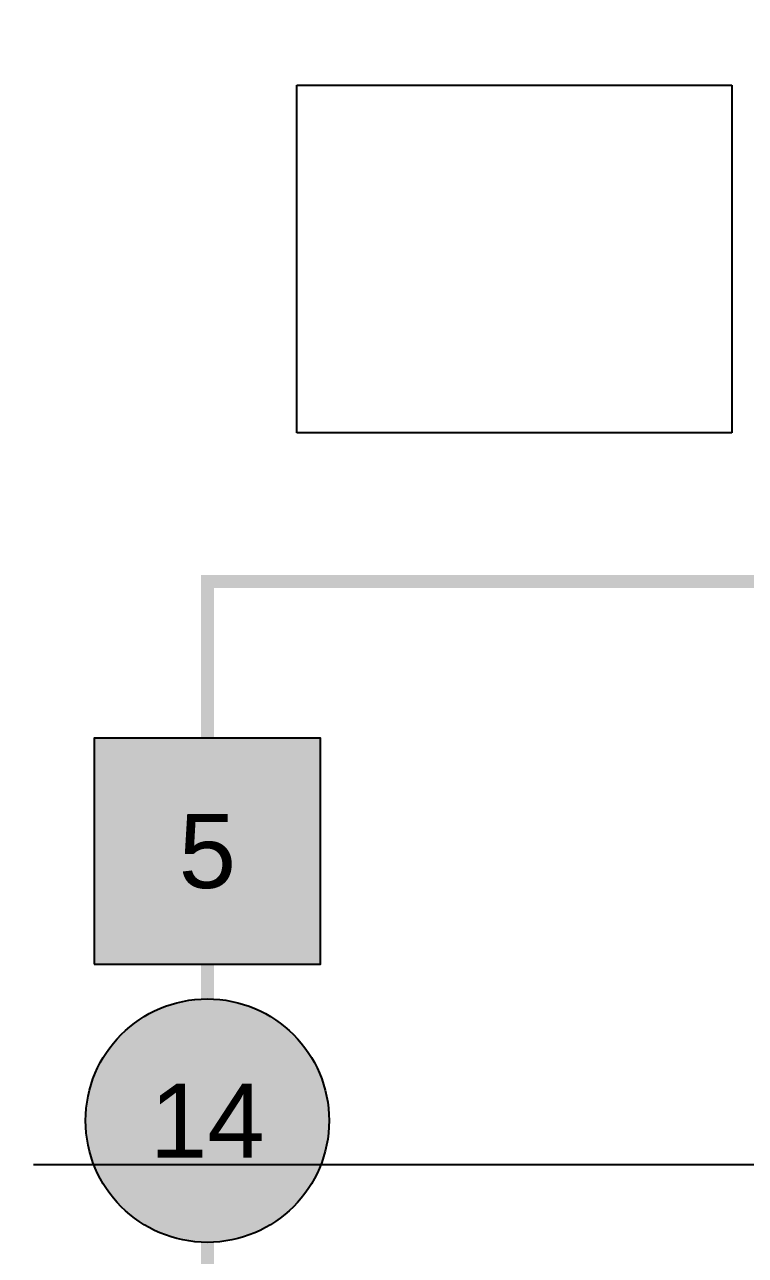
# Model space of a CAD drawing. Header units: metres. Extents: x 151 to 270, y 180 to 223.
# Drawn here: x 181.08 to 182.737, y 201.35 to 204.181 of the extents above; entities that cross this region are included whole.
import ezdxf
from ezdxf.enums import TextEntityAlignment as Align

# ---------------------------------------------------------------- set-up
doc = ezdxf.new("R2010")
doc.units = ezdxf.units.M
doc.layers.add('1-AREA DE PRODUCCION', color=7, linetype='Continuous')
doc.layers.add('4-DIAGRAMA DE RECORRIDO', color=4, linetype='Continuous')
doc.styles.add('SEN-ARIAL', font='arial.ttf')

# ---------------------------------------------------------------- blocks, each defined once
blk = doc.blocks.new('DR_OPERACION')
at = {"true_color": 0x8dc63f}
h = blk.add_hatch(color=7, dxfattribs=at)
edge = h.paths.add_edge_path()
edge.add_arc((0, 0), 0.28, 0, 360)
at = {"color": 7}
blk.add_circle((0, 0), 0.28, dxfattribs=at)
at = {"color": 250, "style": 'SEN-ARIAL'}
blk.add_attdef('NUM', text='', height=0.17, dxfattribs=at).set_placement((0, 0), align=Align.MIDDLE_CENTER)
at = {"style": 'SEN-ARIAL', "flags": 1}
blk.add_attdef('ACTIVIDAD', (0, -0.45), '', height=0.1, dxfattribs=at)
blk = doc.blocks.new('DR_INSPECCION')
at = {"true_color": 0x968cf0}
blk.add_hatch(color=7, dxfattribs=at).paths.add_polyline_path([(-0.26, -0.26), (0.26, -0.26), (0.26, 0.26), (-0.26, 0.26)])
at = {"color": 7}
blk.add_lwpolyline([(-0.26, -0.26), (0.26, -0.26), (0.26, 0.26), (-0.26, 0.26)], close=True, dxfattribs=at)
at = {"color": 250, "style": 'SEN-ARIAL'}
blk.add_attdef('NUM', text='', height=0.17, dxfattribs=at).set_placement((0, 0), align=Align.MIDDLE_CENTER)
at = {"style": 'SEN-ARIAL', "flags": 1}
blk.add_attdef('ACTIVIDAD', (0, -0.45), '', height=0.1, dxfattribs=at)

msp = doc.modelspace()

# ---------------------------------------------------------------- linework, layer by layer
at = {"layer": '1-AREA DE PRODUCCION', "color": 1}
for p, q in [((181.7061, 203.242), (181.7061, 204.042)), ((181.7061, 204.042), (182.7061, 204.042)), ((182.7061, 204.042), (182.7061, 203.242)), ((182.7061, 203.242), (181.7061, 203.242))]:
    msp.add_line(p, q, dxfattribs=at)
at = {"layer": '1-AREA DE PRODUCCION', "color": 2}
msp.add_line((184.0863, 201.5581), (181.0999, 201.5581), dxfattribs=at)
at = {"layer": '4-DIAGRAMA DE RECORRIDO', "color": 7, "const_width": 0.03}
msp.add_lwpolyline([(172.25, 218), (170, 218), (170, 202.9), (168.8, 202.9), (168.8, 199.8), (172.55, 199.8), (172.55, 202.9), (177.4, 202.9), (177.4, 199.8), (181.5, 199.8), (181.5, 202.9), (185.3, 202.9), (185.3, 204.2), (196.3, 204.2)], dxfattribs=at)

# ---------------------------------------------------------------- block references
at = {"layer": '4-DIAGRAMA DE RECORRIDO'}
for name, p, values in [('DR_INSPECCION', (181.5, 202.28), {'NUM': '5'}), ('DR_OPERACION', (181.5, 201.66), {'NUM': '14'})]:
    msp.add_blockref(name, p, dxfattribs=at).add_auto_attribs(values)

doc.saveas('drawing.dxf')
